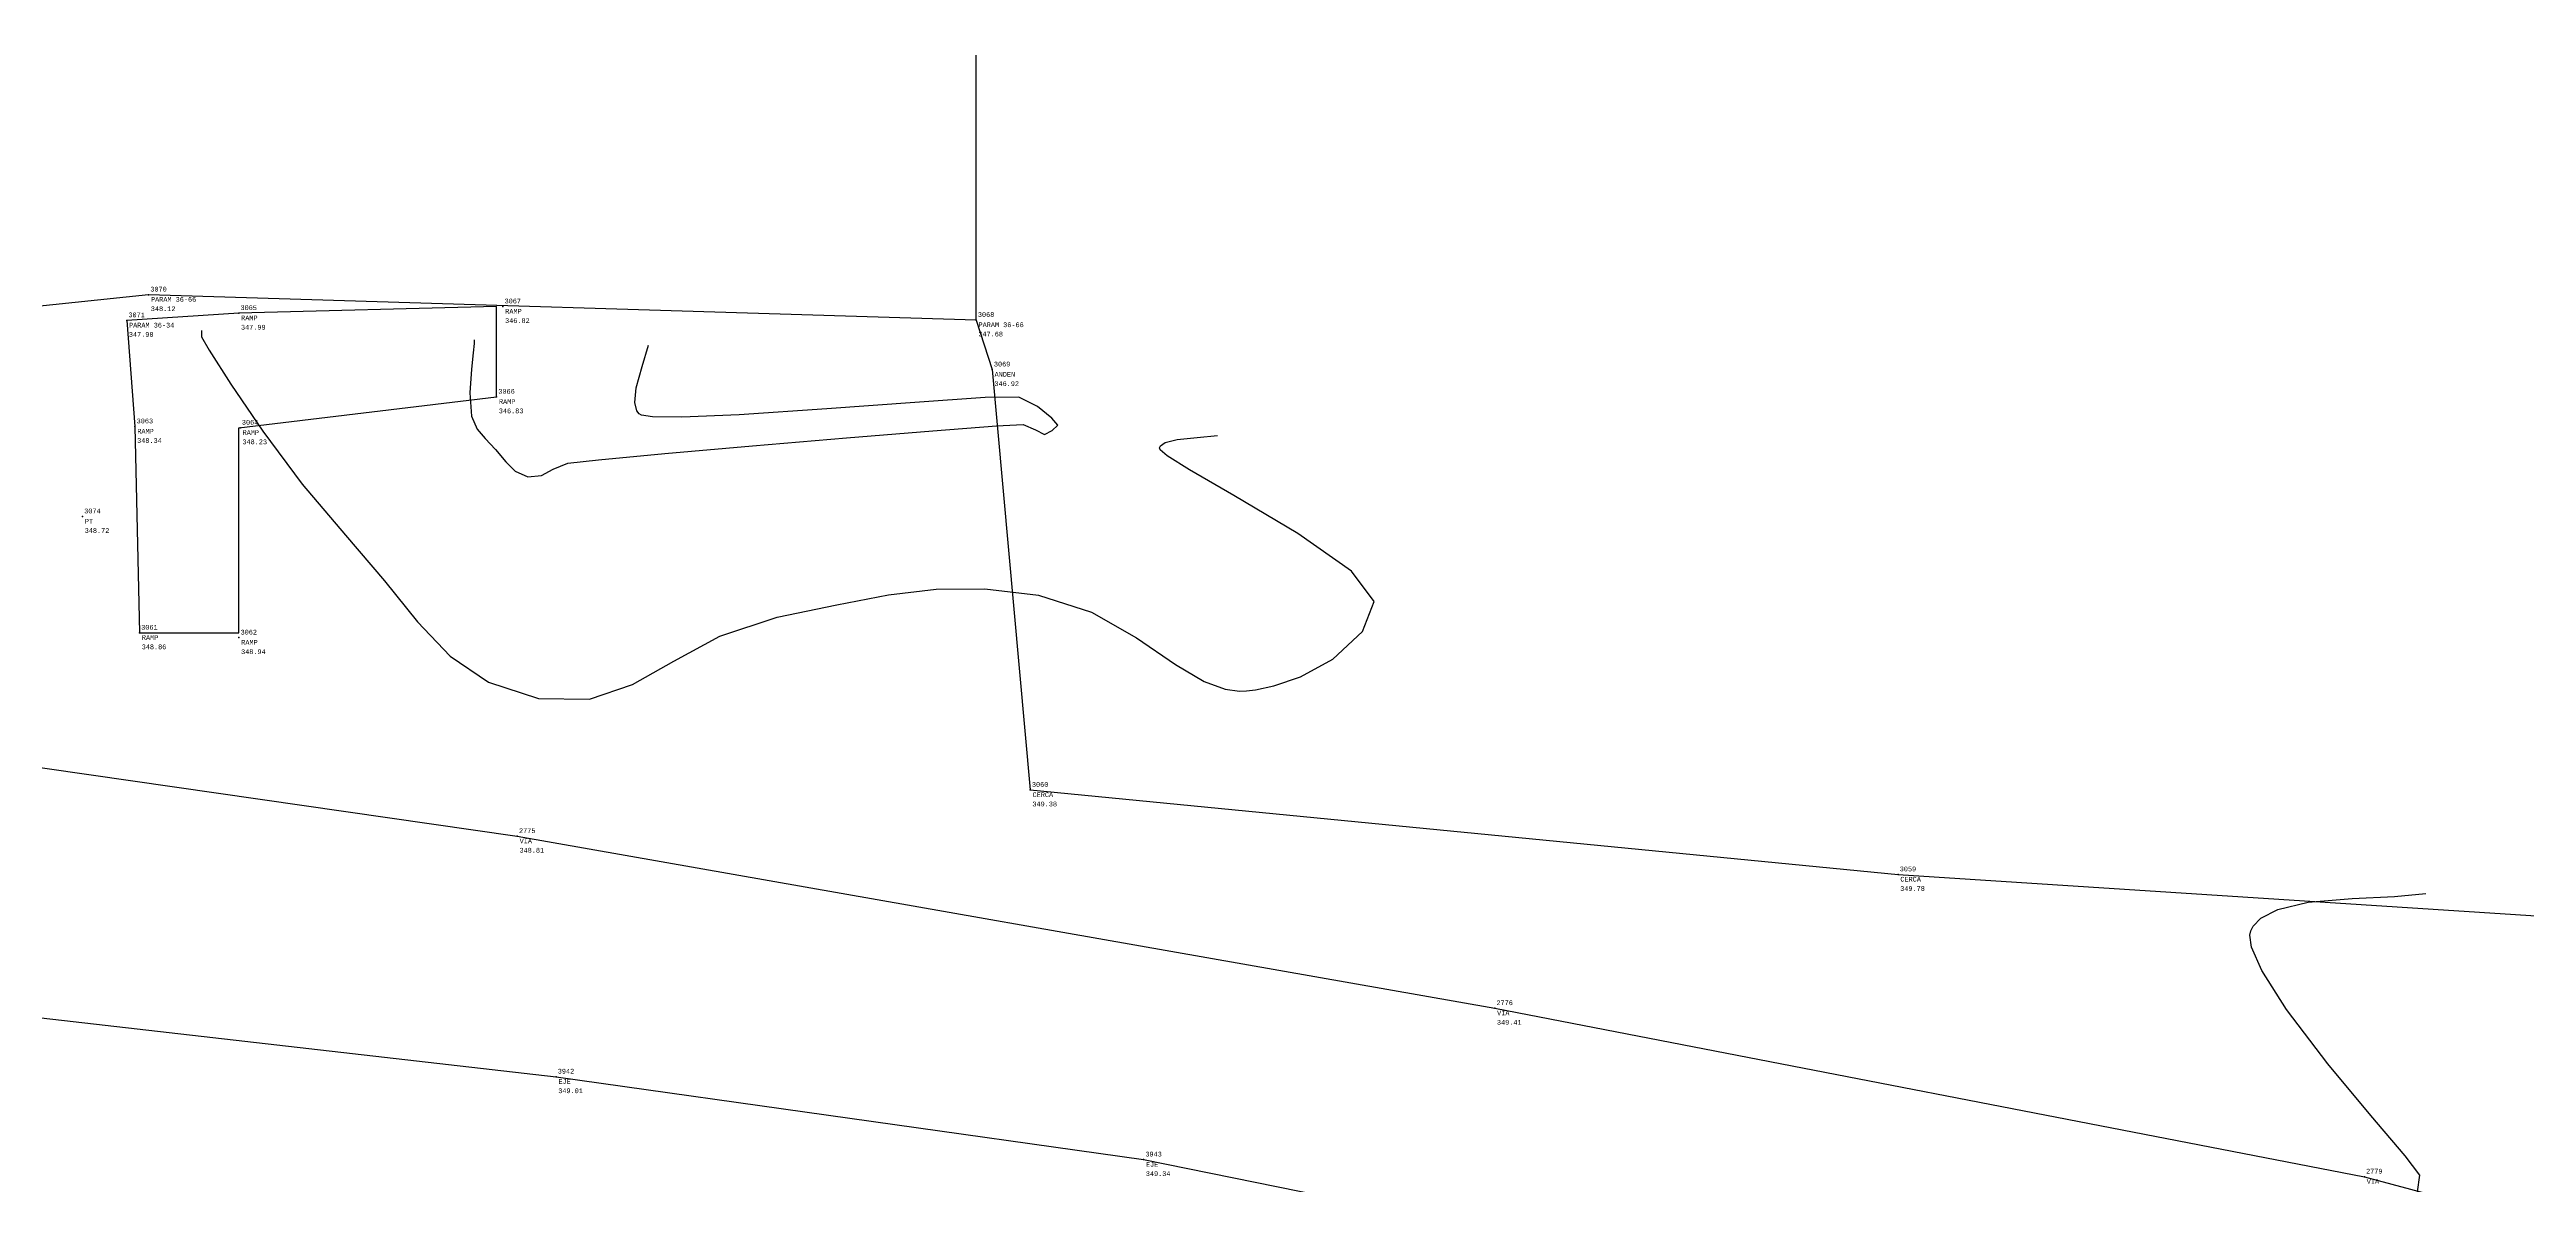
# Model space of a CAD drawing. Header units: metres. Extents: x 5050628 to 5051715, y 2427226 to 2427693.
# Drawn here: x 5051581.34 to 5051607.41, y 2427672.1 to 2427684.05 of the extents above; entities that cross this region are included whole.
import ezdxf
from ezdxf.enums import TextEntityAlignment as Align

# ---------------------------------------------------------------- set-up
doc = ezdxf.new("R2010")
doc.units = ezdxf.units.M
for name, color, linetype in [('1. Eje Vía', 7, 'Continuous'), ('C-TOPO-MINR-N', 11, 'Continuous'), ('Cerca', 90, 'FENCELINE2'), ('CVL_PUNTO', 2, 'Continuous'), ('CVL_PUNTO_COR', 2, 'Continuous'), ('CVL_PUNTO_NUM', 2, 'Continuous'), ('Paramento', 7, 'Continuous'), ('Rampa', 253, 'Continuous'), ('Vía', 40, 'Continuous')]:
    doc.layers.add(name, color=color, linetype=linetype)
doc.styles.add('MONOTXT4', font='monotxt4.shx')
doc.linetypes.add('FENCELINE2', pattern='A,0.25,-0.1,[132,ltypeshp.shx,S=0.1,R=0,X=-0.1,Y=0],-0.1,1', length=1.45)

msp = doc.modelspace()

# ---------------------------------------------------------------- linework, layer by layer
at = {"layer": '1. Eje Vía', "elevation": 280.286, "flags": 128}
msp.add_lwpolyline([(5051542.476, 2427664.661), (5051548.504, 2427667.464), (5051554.589, 2427670.228), (5051560.516, 2427672.285), (5051567.305, 2427673.596), (5051573.644, 2427674.365), (5051580.454, 2427673.946), (5051586.673, 2427673.236), (5051592.858, 2427672.363), (5051600.825, 2427670.745), (5051607.092, 2427669.006), (5051613.712, 2427667.94), (5051620.059, 2427666.438), (5051626.599, 2427664.856), (5051632.613, 2427663.545), (5051638.513, 2427662.883), (5051644.52, 2427662.457), (5051650.851, 2427662.303), (5051656.955, 2427662.685), (5051664.269, 2427664.13)], dxfattribs=at)
at = {"layer": 'C-TOPO-MINR-N', "color": 32, "linetype": 'Continuous', "lineweight": -3}
for points in [[(5051582.941, 2427681.093, 348.966), (5051582.941, 2427681.085, 348.966), (5051582.939, 2427681.052, 348.966), (5051582.939, 2427681.028, 348.966), (5051583.023, 2427680.889, 348.966), (5051583.251, 2427680.531, 348.966), (5051583.588, 2427680.033, 348.966), (5051584.002, 2427679.475, 348.966), (5051584.457, 2427678.938, 348.966), (5051584.868, 2427678.457, 348.966), (5051585.215, 2427678.027, 348.966), (5051585.56, 2427677.666, 348.966), (5051585.963, 2427677.391, 348.966), (5051586.487, 2427677.218, 348.966), (5051587.026, 2427677.211, 348.966), (5051587.478, 2427677.368, 348.966), (5051587.912, 2427677.614, 348.966), (5051588.397, 2427677.874, 348.966), (5051589.002, 2427678.074, 348.966), (5051589.63, 2427678.207, 348.966), (5051590.172, 2427678.311, 348.966), (5051590.674, 2427678.371, 348.966), (5051591.185, 2427678.374, 348.966), (5051591.753, 2427678.307, 348.966), (5051592.311, 2427678.128, 348.966), (5051592.782, 2427677.859, 348.966), (5051593.193, 2427677.578, 348.966), (5051593.496, 2427677.398, 348.966), (5051593.718, 2427677.316, 348.966), (5051593.866, 2427677.297, 348.966), (5051593.941, 2427677.299, 348.966), (5051594.036, 2427677.31, 348.966), (5051594.227, 2427677.351, 348.966), (5051594.508, 2427677.448, 348.966), (5051594.848, 2427677.634, 348.966), (5051595.162, 2427677.925, 348.966), (5051595.284, 2427678.242, 348.966), (5051595.047, 2427678.56, 348.966), (5051594.482, 2427678.958, 348.966), (5051593.809, 2427679.358, 348.966), (5051593.342, 2427679.628, 348.966), (5051593.107, 2427679.776, 348.966), (5051593.032, 2427679.839, 348.966), (5051593.024, 2427679.858, 348.966), (5051593.035, 2427679.881, 348.966), (5051593.085, 2427679.916, 348.966), (5051593.211, 2427679.948, 348.966), (5051593.422, 2427679.968, 348.966), (5051593.635, 2427679.988, 348.966)], [(5051585.812, 2427680.996, 347.966), (5051585.81, 2427680.957, 347.966), (5051585.801, 2427680.861, 347.966), (5051585.784, 2427680.687, 347.966), (5051585.765, 2427680.439, 347.966), (5051585.783, 2427680.193, 347.966), (5051585.843, 2427680.056, 347.966), (5051585.925, 2427679.957, 347.966), (5051586.037, 2427679.843, 347.966), (5051586.145, 2427679.713, 347.966), (5051586.242, 2427679.613, 347.966), (5051586.377, 2427679.555, 347.966), (5051586.518, 2427679.569, 347.966), (5051586.641, 2427679.636, 347.966), (5051586.798, 2427679.698, 347.966), (5051587.119, 2427679.734, 347.966), (5051587.818, 2427679.799, 347.966), (5051588.74, 2427679.88, 347.966), (5051589.731, 2427679.964, 347.966), (5051590.639, 2427680.038, 347.966), (5051591.31, 2427680.089, 347.966), (5051591.59, 2427680.105, 347.966), (5051591.72, 2427680.047, 347.966), (5051591.816, 2427680.001, 347.966), (5051591.897, 2427680.043, 347.966), (5051591.954, 2427680.099, 347.966), (5051591.893, 2427680.171, 347.966), (5051591.742, 2427680.293, 347.966), (5051591.546, 2427680.391, 347.966), (5051591.19, 2427680.388, 347.966), (5051590.451, 2427680.338, 347.966), (5051589.524, 2427680.268, 347.966), (5051588.602, 2427680.206, 347.966), (5051587.998, 2427680.181, 347.966), (5051587.689, 2427680.185, 347.966), (5051587.574, 2427680.203, 347.966), (5051587.548, 2427680.216, 347.966), (5051587.525, 2427680.25, 347.966), (5051587.503, 2427680.335, 347.966), (5051587.516, 2427680.492, 347.966), (5051587.581, 2427680.716, 347.966), (5051587.647, 2427680.941, 347.966)], [(5051606.268, 2427672.024, 350.966), (5051606.293, 2427672.198, 350.966), (5051606.138, 2427672.403, 350.966), (5051605.778, 2427672.827, 350.966), (5051605.325, 2427673.372, 350.966), (5051604.89, 2427673.943, 350.966), (5051604.628, 2427674.353, 350.966), (5051604.519, 2427674.6, 350.966), (5051604.501, 2427674.725, 350.966), (5051604.512, 2427674.774, 350.966), (5051604.537, 2427674.823, 350.966), (5051604.617, 2427674.906, 350.966), (5051604.797, 2427674.998, 350.966), (5051605.117, 2427675.073, 350.966), (5051605.579, 2427675.114, 350.966), (5051606.024, 2427675.133, 350.966), (5051606.356, 2427675.165, 350.966)]]:
    msp.add_polyline3d(points, dxfattribs=at)
at = {"layer": 'Cerca', "elevation": 348.149, "flags": 128}
msp.add_lwpolyline([(5051591.095, 2427681.205), (5051591.264, 2427680.683), (5051591.664, 2427676.256), (5051600.799, 2427675.366), (5051607.677, 2427674.919), (5051607.677, 2427679.834)], dxfattribs=at)
at = {"layer": 'CVL_PUNTO', "color": 4}
for p in [(5051582.384, 2427681.472, 348.587), (5051582.384, 2427681.472, 348.587), (5051582.153, 2427681.201, 348.45), (5051582.153, 2427681.201, 348.45), (5051583.333, 2427681.277, 348.453), (5051583.333, 2427681.277, 348.453), (5051586.113, 2427681.347, 347.288), (5051586.113, 2427681.347, 347.288), (5051591.095, 2427681.205, 348.149), (5051591.095, 2427681.205, 348.149), (5051591.264, 2427680.683, 347.385), (5051591.264, 2427680.683, 347.385), (5051586.047, 2427680.396, 347.299), (5051586.047, 2427680.396, 347.299), (5051582.24, 2427680.084, 348.806), (5051582.24, 2427680.084, 348.806), (5051583.348, 2427680.07, 348.697), (5051583.348, 2427680.07, 348.697), (5051581.688, 2427679.136, 349.191), (5051581.688, 2427679.136, 349.191), (5051582.288, 2427677.911, 349.325), (5051582.288, 2427677.911, 349.325), (5051583.334, 2427677.86, 349.41), (5051583.334, 2427677.86, 349.41), (5051591.664, 2427676.256, 349.847), (5051591.664, 2427676.256, 349.847), (5051586.265, 2427675.769, 349.278), (5051586.265, 2427675.769, 349.278), (5051600.799, 2427675.366, 350.249), (5051600.799, 2427675.366, 350.249), (5051596.554, 2427673.957, 349.874), (5051596.554, 2427673.957, 349.874), (5051586.673, 2427673.236, 349.478), (5051586.673, 2427673.236, 349.478), (5051592.858, 2427672.363, 349.81), (5051592.858, 2427672.363, 349.81), (5051605.708, 2427672.183, 350.457), (5051605.708, 2427672.183, 350.457)]:
    msp.add_point(p, dxfattribs=at)
at = {"layer": 'Paramento', "elevation": 348.149, "flags": 128}
for points in [[(5051591.095, 2427681.205), (5051582.384, 2427681.472), (5051577.813, 2427680.994), (5051577.813, 2427684.054)], [(5051591.095, 2427681.205), (5051591.095, 2427683.994)]]:
    msp.add_lwpolyline(points, dxfattribs=at)
at = {"layer": 'Rampa', "elevation": 349.325, "flags": 128}
msp.add_lwpolyline([(5051582.288, 2427677.911), (5051583.334, 2427677.911), (5051583.334, 2427680.07), (5051586.047, 2427680.396), (5051586.047, 2427681.347), (5051583.333, 2427681.277), (5051582.153, 2427681.201), (5051582.24, 2427680.084), (5051582.288, 2427677.911)], dxfattribs=at)
at = {"layer": 'Vía'}
msp.add_polyline3d([(5051539.826, 2427666.605, 347), (5051549.625, 2427670.946, 347.52), (5051555.631, 2427673.303, 347.761), (5051565.749, 2427675.971, 348.211), (5051576.339, 2427677.199, 348.773), (5051586.265, 2427675.769, 349.278), (5051596.554, 2427673.957, 349.874), (5051605.708, 2427672.183, 350.457), (5051615.64, 2427669.519, 350.882), (5051624.468, 2427667.225, 351.456), (5051634.017, 2427665.419, 351.807), (5051643.567, 2427664.795, 352.519), (5051653.117, 2427664.749, 353.329), (5051662.959, 2427665.636, 354.373), (5051664.269, 2427664.13, 354.568), (5051664.726, 2427662.076, 354.665)], dxfattribs=at)

# ---------------------------------------------------------------- texts
at = {"layer": 'CVL_PUNTO_COR', "color": 4, "style": 'MONOTXT4'}
for s, p in [('348.12', (5051582.407, 2427681.349, 348.587)), ('347.99', (5051583.356, 2427681.154, 348.453)), ('346.82', (5051586.136, 2427681.224, 347.288)), ('347.98', (5051582.176, 2427681.078, 348.45)), ('347.68', (5051591.118, 2427681.082, 348.149)), ('346.92', (5051591.287, 2427680.56, 347.385)), ('346.83', (5051586.07, 2427680.273, 347.299)), ('348.34', (5051582.263, 2427679.961, 348.806)), ('348.23', (5051583.371, 2427679.947, 348.697)), ('348.72', (5051581.711, 2427679.013, 349.191)), ('348.86', (5051582.311, 2427677.788, 349.325)), ('348.94', (5051583.357, 2427677.737, 349.41)), ('349.38', (5051591.687, 2427676.133, 349.847)), ('348.81', (5051586.288, 2427675.646, 349.278)), ('349.78', (5051600.822, 2427675.243, 350.249)), ('349.41', (5051596.577, 2427673.834, 349.874)), ('349.01', (5051586.696, 2427673.113, 349.478)), ('349.34', (5051592.881, 2427672.24, 349.81))]:
    msp.add_text(s, height=0.05, dxfattribs=at).set_placement(p, align=Align.TOP_LEFT)
at = {"layer": 'CVL_PUNTO_NUM', "color": 4, "style": 'MONOTXT4'}
for s, p in [('3070', (5051582.402, 2427681.49, 348.587)), ('3067', (5051586.131, 2427681.365, 347.288)), ('3071', (5051582.171, 2427681.219, 348.45)), ('3065', (5051583.351, 2427681.295, 348.453)), ('3068', (5051591.113, 2427681.223, 348.149)), ('3069', (5051591.282, 2427680.701, 347.385)), ('3066', (5051586.065, 2427680.414, 347.299)), ('3063', (5051582.258, 2427680.102, 348.806)), ('3064', (5051583.366, 2427680.088, 348.697)), ('3074', (5051581.706, 2427679.154, 349.191)), ('3061', (5051582.306, 2427677.929, 349.325)), ('3062', (5051583.352, 2427677.878, 349.41)), ('3060', (5051591.682, 2427676.274, 349.847)), ('2775', (5051586.283, 2427675.787, 349.278)), ('3059', (5051600.817, 2427675.384, 350.249)), ('2776', (5051596.572, 2427673.975, 349.874)), ('3942', (5051586.691, 2427673.254, 349.478)), ('3943', (5051592.876, 2427672.381, 349.81)), ('2779', (5051605.726, 2427672.201, 350.457))]:
    msp.add_text(s, height=0.05, dxfattribs=at).set_placement(p, align=Align.BOTTOM_LEFT)
for s, p in [('PARAM 36-66', (5051582.409, 2427681.447, 348.587)), ('PARAM 36-34', (5051582.178, 2427681.176, 348.45)), ('RAMP', (5051583.358, 2427681.252, 348.453)), ('RAMP', (5051586.138, 2427681.322, 347.288)), ('PARAM 36-66', (5051591.12, 2427681.18, 348.149)), ('ANDEN', (5051591.289, 2427680.658, 347.385)), ('RAMP', (5051586.072, 2427680.371, 347.299)), ('RAMP', (5051582.265, 2427680.059, 348.806)), ('RAMP', (5051583.373, 2427680.045, 348.697)), ('PT', (5051581.713, 2427679.111, 349.191)), ('RAMP', (5051582.313, 2427677.886, 349.325)), ('RAMP', (5051583.359, 2427677.835, 349.41)), ('CERCA', (5051591.689, 2427676.231, 349.847)), ('VIA', (5051586.29, 2427675.744, 349.278)), ('CERCA', (5051600.824, 2427675.341, 350.249)), ('VIA', (5051596.579, 2427673.932, 349.874)), ('EJE', (5051586.698, 2427673.211, 349.478)), ('EJE', (5051592.883, 2427672.338, 349.81)), ('VIA', (5051605.733, 2427672.158, 350.457))]:
    msp.add_text(s, height=0.05, dxfattribs=at).set_placement(p, align=Align.TOP_LEFT)

doc.saveas('drawing.dxf')
